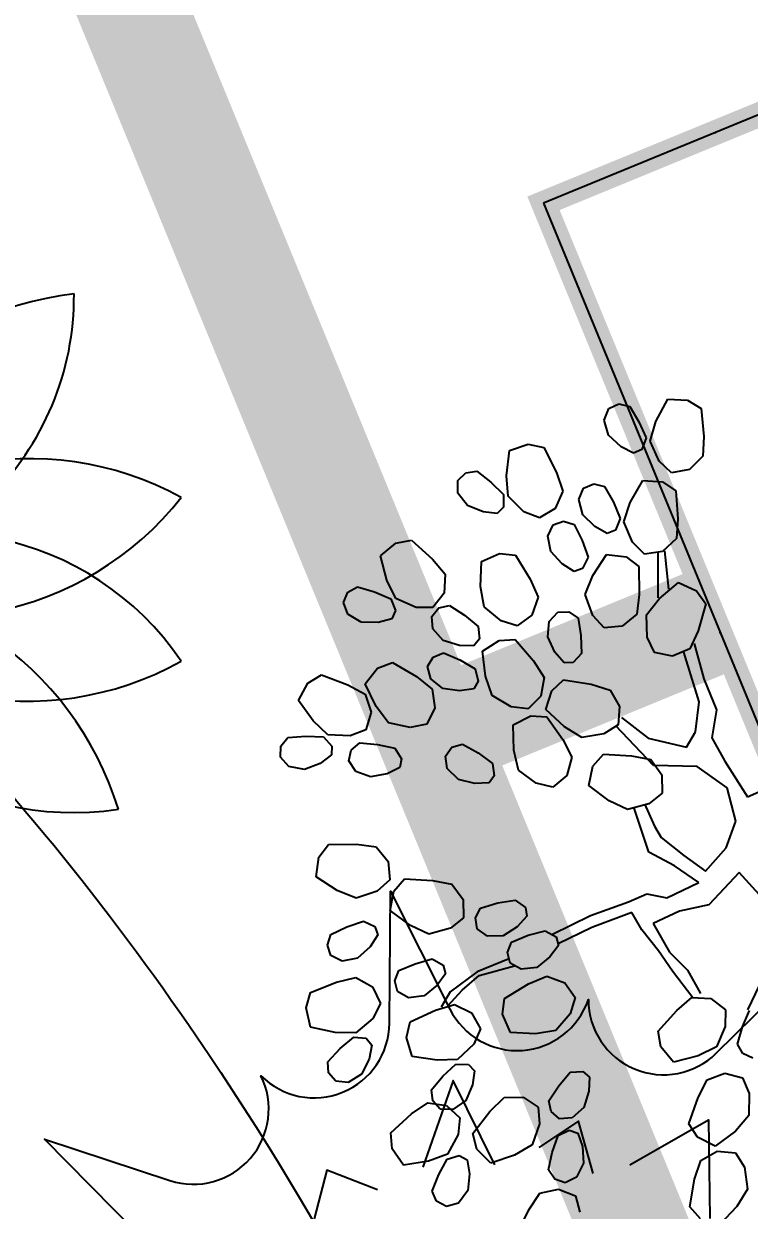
# Model space of a CAD drawing. Extents: x -809667 to 586099, y 3084146 to 3634412.
# Drawn here: x 381305.531 to 381306.702, y 3084292.09 to 3084294.005 of the extents above; entities that cross this region are included whole.
import ezdxf
from ezdxf.enums import TextEntityAlignment as Align

# ---------------------------------------------------------------- set-up
doc = ezdxf.new("R2010")
doc.units = 0
doc.header["$LTSCALE"] = 0.5
doc.header["$PDSIZE"] = 0.2
doc.layers.get('0').update_dxf_attribs({"linetype": 'CONTINUOUS'})
for name, color, linetype in [('EQUIP-箱柜', 3, 'CONTINUOUS'), ('WIRE-动力', 2, 'CONTINUOUS'), ('文字', 7, 'CONTINUOUS'), ('树', 3, 'CONTINUOUS')]:
    doc.layers.add(name, color=color, linetype=linetype)
doc.styles.add('_TEL_ATTDEF', font='GBENOR', dxfattribs={"width": 0.8, "height": 3, "bigfont": 'GBCBIG'})
doc.styles.add('_TEL_DIM', font='SIMPLEX', dxfattribs={"width": 0.8, "height": 3.5, "bigfont": 'HZTXT'})

# ---------------------------------------------------------------- blocks, each defined once
blk = doc.blocks.new('A$C46A015EA')
at = {"layer": '树', "color": 0, "linetype": 'Continuous'}
for centre, radius, start, end in [((1.328277448570589, 4.095682536164531), 1.968514888644214, 227.5643602907298, 31.33046456801844), ((4.10133335077262, 3.626104526469135), 1.849611997301696, 126.1690521173099, 303.0485962889937), ((0.7978068925440311, 3.475199742155382), 1.995497206930466, 251.8162878149976, 53.74900404286834), ((3.771432636640384, 4.187796968661132), 2.005270993495187, 153.4395561018976, 313.5860668524238), ((2.089858674022253, 4.410660966124851), 1.899156486097546, 199.3600989547724, 10.49098676751998), ((4.644434998219367, 2.796240558862337), 2.077176582558313, 109.3184193429251, 262.8778000874186), ((0.7959835630026646, 2.582084672991186), 1.783040529042607, 359.7909620154177, 92.47149036351864), ((2.814427170102135, 4.681847163214115), 2.119382897440742, 188.639863531958, 263.6225893936008), ((0.7621837543701986, 1.898581264584209), 1.938863646239947, 297.0245178559516, 103.8489218625483), ((1.256922007392859, 1.359988239419181), 1.795991241955179, 310.7788533622169, 134.4148965425371), ((3.956529017450521, 1.20375618012622), 1.944081171975762, 51.98022659403217, 218.2570771471492), ((3.546157464734279, 0.814868837580434), 2.008848372434114, 38.87775571698307, 198.6815735561641), ((2.129937340272591, 0.326289453136269), 2.293681266655, 10.26666077489544, 147.1518390480889)]:
    blk.add_arc(centre, radius, start, end, dxfattribs=at)
blk = doc.blocks.new('紫薇')
at = {"color": 0}
for p, q in [((-76.82613555435091, 470.3658027416095), (-70.17897964641452, 482.3090796833858)), ((-70.17897964641452, 482.3090796833858), (-58.56272962223738, 485.6141877742484)), ((-58.56272962223738, 485.6141877742484), (-47.2853436646983, 481.2838832689449)), ((-47.2853436646983, 481.2838832689449), (-39.67039743904024, 463.3465304756537)), ((-21.42326032742858, 460.999291148968), (-5.144238645210862, 483.2220633896068)), ((-5.144238645210862, 483.2220633896068), (16.08761179354042, 479.2110519045964)), ((16.08761179354042, 479.2110519045964), (29.34938311949372, 467.9063562611118)), ((-74.51915320940316, 453.4312045825645), (-76.82613555435091, 470.3658027416095)), ((29.34938311949372, 467.9063562611118), (27.99392400309443, 437.3647050680593)), ((101.1993571445346, 461.4550648862496), (111.7120546940714, 470.1906092865393)), ((111.7120546940714, 470.1906092865393), (123.7378280051053, 469.0762572819367)), ((123.7378280051053, 469.0762572819367), (132.6893908167258, 460.9645068934187)), ((-183.8517322102562, 452.2471866318956), (-162.6046768249944, 456.1768588395789)), ((-162.6046768249944, 456.1768588395789), (-146.1547162607312, 450.4262484600767)), ((-62.91916915681213, 439.1406891262159), (-74.51915320940316, 453.4312045825645)), ((-39.67039743904024, 463.3465304756537), (-34.37870237790048, 444.7481514839455)), ((-30.7325297370553, 440.7595801567659), (-21.42326032742858, 460.999291148968)), ((97.23307165876031, 444.8306442396715), (101.1993571445346, 461.4550648862496)), ((132.6893908167258, 460.9645068934187), (133.310397490859, 441.4875876819715)), ((-191.0036765793338, 425.6444077426568), (-183.8517322102562, 452.2471866318956)), ((-146.1547162607312, 450.4262484600767), (-136.3857272807509, 421.4573585735634)), ((-34.37870237790048, 444.7481514839455), (-41.02585940342396, 432.8048784742132)), ((-24.11791147012264, 417.5116083836183), (-30.7325297370553, 440.7595801567659)), ((102.8874050360173, 427.31473786477), (97.23307165876031, 444.8306442396715)), ((133.310397490859, 441.4875876819715), (131.5262467656285, 422.2335350187495)), ((149.4774254681543, 432.7072259811684), (172.6849523801357, 447.5486830389127)), ((172.6849523801357, 447.5486830389127), (191.0341188209131, 436.1386971874163)), ((-246.0488934116438, 414.3645927300677), (-244.1650143852457, 427.9025964802131)), ((-244.1650143852457, 427.9025964802131), (-234.5271265814081, 435.1807915037498)), ((-234.5271265814081, 435.1807915037498), (-222.4469909407198, 435.2167645031586)), ((-222.4469909407198, 435.2167645031586), (-208.8665458466858, 421.2415170157328)), ((-50.31885999254882, 430.1607918394729), (-62.91916915681213, 439.1406891262159)), ((-41.02585940342396, 432.8048784742132), (-50.31885999254882, 430.1607918394729)), ((27.99392400309443, 437.3647050680593), (23.99261562619358, 416.1222386313602)), ((111.3929303539917, 414.3894763467833), (102.8874050360173, 427.31473786477)), ((133.4853633455932, 417.1971535412595), (149.4774254681543, 432.7072259811684)), ((191.0341188209131, 436.1386971874163), (199.3166252048686, 420.8066780688241)), ((-237.7802139855921, 399.4069283762947), (-246.0488934116438, 414.3645927300677)), ((-208.8665458466858, 421.2415170157328), (-197.2136777406558, 405.8106258353218)), ((-192.3728848574683, 403.4085433175787), (-191.0036765793338, 425.6444077426568)), ((-136.3857272807509, 421.4573585735634), (-132.4431722536683, 400.2039092322811)), ((-12.51792853605002, 403.2210968574509), (-24.11791147012264, 417.5116083836183)), ((23.99261562619358, 416.1222386313602), (7.390999815426767, 403.8596742236987)), ((121.0135495932773, 413.4979946883395), (111.3929303539917, 414.3894763467833)), ((131.5262467656285, 422.2335350187495), (121.0135495932773, 413.4979946883395)), ((131.2551751285791, 393.1295897485688), (133.4853633455932, 417.1971535412595)), ((199.3166252048686, 420.8066780688241), (187.0197802558541, 392.8170848013833)), ((-197.2136777406558, 405.8106258353218), (-199.0975592294708, 392.2726253448054)), ((-177.8068009559065, 384.1199309723452), (-192.3728848574683, 403.4085433175787)), ((7.390999815426767, 403.8596742236987), (-12.51792853605002, 403.2210968574509)), ((34.47020547743887, 399.6066592065617), (45.22697879001498, 408.0398302366957)), ((45.22697879001498, 408.0398302366957), (57.21621464099735, 406.5840734420344)), ((57.21621464099735, 406.5840734420344), (65.93356820382178, 398.2211362784728)), ((-221.8012213809416, 390.2718171356246), (-237.7802139855921, 399.4069283762947)), ((-206.8078699456528, 386.4500689702109), (-221.8012213809416, 390.2718171356246)), ((-199.0975592294708, 392.2726253448054), (-206.8078699456528, 386.4500689702109)), ((-132.4431722536683, 400.2039092322811), (-143.493968761526, 382.772213104181)), ((-105.2900863587856, 369.4774580737576), (-90.96337145101279, 393.006236047484)), ((-90.96337145101279, 393.006236047484), (-69.46700935531408, 390.8185196937993)), ((-69.46700935531408, 390.8185196937993), (-55.29041409119964, 380.6846720045432)), ((-14.49844749178737, 381.6149998893961), (-3.304517260752618, 389.4586260756478)), ((-3.304517260752618, 389.4586260756478), (8.589294435456395, 387.361426169984)), ((30.0329425772652, 383.1017059991136), (34.47020547743887, 399.6066592065617)), ((65.93356820382178, 398.2211362784728), (66.00065600778908, 378.7344349035993)), ((136.9095088820904, 375.613687443547), (131.2551751285791, 393.1295897485688)), ((187.0197802558541, 392.8170848013833), (175.615007343702, 374.454514070414)), ((-161.8278108146042, 374.9848229931667), (-177.8068009559065, 384.1199309723452)), ((-143.493968761526, 382.772213104181), (-161.8278108146042, 374.9848229931667)), ((-55.29041409119964, 380.6846720045432), (-54.03914132341743, 350.1385749811307)), ((-19.81524376478046, 365.3720180271193), (-14.49844749178737, 381.6149998893961)), ((8.589294435456395, 387.361426169984), (16.84518652409315, 378.5426271026954)), ((16.84518652409315, 378.5426271026954), (15.86619715858251, 359.080417281948)), ((35.18706845212728, 365.4321432290599), (30.0329425772652, 383.1017059991136)), ((66.00065600778908, 378.7344349035993), (63.66989379748702, 359.538881114684)), ((81.91155225690454, 369.4980435194448), (105.5315966336057, 383.6737853558734)), ((105.5315966336057, 383.6737853558734), (123.5489974981174, 371.7468011481687)), ((155.7047124383971, 369.0172086553648), (136.9095088820904, 375.613687443547)), ((-339.3020910555497, 358.8073815116659), (-320.9093632884324, 370.1470134044066)), ((-320.9093632884324, 370.1470134044066), (-303.4928718125448, 370.727140086703)), ((-303.4928718125448, 370.727140086703), (-283.9187908293679, 347.2434206074104)), ((-173.3748178826645, 354.7665502494201), (-167.7692581275478, 367.2326741693541)), ((-167.7692581275478, 367.2326741693541), (-156.4767930861562, 371.5153412586078)), ((-156.4767930861562, 371.5153412586078), (-144.8715091599151, 368.1614843541756)), ((-144.8715091599151, 368.1614843541756), (-135.7561841830611, 350.9380444576964)), ((-112.8413196848705, 348.5182769531384), (-105.2900863587856, 369.4774580737576)), ((-15.61699080653489, 347.45127211418), (-19.81524376478046, 365.3720180271193)), ((43.32173170894384, 352.2703196471557), (35.18706845212728, 365.4321432290599)), ((65.48505007382482, 354.4488434074447), (81.91155225690454, 369.4980435194448)), ((123.5489974981174, 371.7468011481687), (131.3923153551295, 356.1855323286727)), ((175.615007343702, 374.454514070414), (155.7047124383971, 369.0172086553648)), ((-336.3610483948141, 331.4174486706033), (-339.3020910555497, 358.8073815116659)), ((-169.6335848467425, 338.0900410888717), (-173.3748178826645, 354.7665502494201)), ((-135.7561841830611, 350.9380444576964), (-128.8993529807776, 332.8580664815381)), ((-54.03914132341743, 350.1385749811307), (-56.21628547739238, 328.6324620740488)), ((15.86619715858251, 359.080417281948), (12.50844241119921, 340.0376438284293)), ((52.91312097758055, 351.1057141413912), (43.32173170894384, 352.2703196471557)), ((63.66989379748702, 359.538881114684), (52.91312097758055, 351.1057141413912)), ((62.57159755751491, 330.4544032001868), (65.48505007382482, 354.4488434074447)), ((131.3923153551295, 356.1855323286727), (118.3047832641751, 328.5568112088367)), ((-283.9187908293679, 347.2434206074104), (-272.5648363009095, 328.8493844652548)), ((-268.6222744490951, 311.4477989887819), (-266.8709667399526, 338.9394536176696)), ((-266.8709667399526, 338.9394536176696), (-246.8202009098604, 346.9921845709905)), ((-246.8202009098604, 346.9921845709905), (-229.5580153660849, 344.607300392352)), ((-229.5580153660849, 344.607300392352), (-214.2545892521739, 318.1415701722726)), ((-156.858377774246, 324.8396619902924), (-169.6335848467425, 338.0900410888717)), ((-104.2702814061195, 325.9183063944802), (-112.8413196848705, 348.5182769531384)), ((-8.200537050142884, 333.8717816965654), (-15.61699080653489, 347.45127211418)), ((12.50844241119921, 340.0376438284293), (1.314512889832258, 332.1940216692165)), ((-386.7482714392245, 314.3190567130223), (-380.3903960091993, 324.5873781023547)), ((-380.3903960091993, 324.5873781023547), (-369.1389999436215, 328.9847702505067)), ((-369.1389999436215, 328.9847702505067), (-351.4271703427657, 320.8590626837686)), ((-329.6052763769403, 310.1885075187311), (-336.3610483948141, 331.4174486706033)), ((-272.5648363009095, 328.8493844652548), (-276.57234220393, 308.6028037695214)), ((-198.4661686588079, 321.8442666204646), (-188.0069261863828, 327.8829130781814)), ((-188.0069261863828, 327.8829130781814), (-176.0139311570674, 326.4341062000021)), ((-176.0139311570674, 326.4341062000021), (-164.2538131903857, 310.8959062816575)), ((-143.5388867715374, 316.9658125033602), (-156.858377774246, 324.8396619902924)), ((-128.8993529807776, 332.8580664815381), (-134.5049141841009, 320.3919463837519)), ((-91.49507578276098, 312.6679311161861), (-104.2702814061195, 325.9183063944802)), ((-56.21628547739238, 328.6324620740488), (-71.71291931346059, 315.0002035247162)), ((1.314512889832258, 332.1940216692165), (-8.200537050142884, 333.8717816965654)), ((7.087705814279616, 320.0177932968363), (31.43460488505661, 332.9052545903251)), ((31.43460488505661, 332.9052545903251), (48.78583101835102, 320.0283513208851)), ((67.72572392597795, 312.7848444869742), (62.57159755751491, 330.4544032001868)), ((118.3047832641751, 328.5568112088367), (106.3826288459823, 310.5258632833138)), ((-383.6144452830777, 301.0147085757926), (-386.7482714392245, 314.3190567130223)), ((-351.4271703427657, 320.8590626837686), (-334.9869135990739, 310.6796866720542)), ((-334.9869135990739, 310.6796866720542), (-331.8530909176916, 297.3753406861797)), ((-265.5683423643932, 289.3801326686516), (-268.6222744490951, 311.4477989887819)), ((-214.2545892521739, 318.1415701722726), (-206.1879656529054, 298.0870835715905)), ((-201.9994309814647, 308.6403807112947), (-198.4661686588079, 321.8442666204646)), ((-164.2538131903857, 310.8959062816575), (-154.5855437256396, 294.149972348474)), ((-134.5049141841009, 320.3919463837519), (-143.5388867715374, 316.9658125033602)), ((-71.71291931346059, 315.0002035247162), (-91.49507578276098, 312.6679311161861)), ((-10.12290578149259, 305.8720078309998), (7.087705814279616, 320.0177932968363)), ((48.78583101835102, 320.0283513208851), (55.78256525378674, 304.0685132155195)), ((86.3258146038279, 305.656742640771), (67.72572392597795, 312.7848444869742)), ((106.3826288459823, 310.5258632833138), (86.3258146038279, 305.656742640771)), ((-370.5007997509092, 290.0540934810415), (-383.6144452830777, 301.0147085757926)), ((-309.0549571858719, 297.464288582094), (-329.6052763769403, 310.1885075187311)), ((-276.57234220393, 308.6028037695214), (-290.855010997504, 294.7183311013505)), ((-206.1879656529054, 298.0870835715905), (-213.5743270264938, 278.8146732645109)), ((-195.6315457364544, 292.7799639487639), (-201.9994309814647, 308.6403807112947)), ((-148.4023359529674, 281.669319187291), (-138.0354296527803, 307.1915723523125)), ((-138.0354296527803, 307.1915723523125), (-116.4665054176003, 308.4804453300312)), ((-116.4665054176003, 308.4804453300312), (-100.8479098500684, 300.751914110966)), ((-100.8479098500684, 300.751914110966), (-94.71290218830109, 270.8020992884412)), ((-68.4871411640197, 285.7778774937615), (-58.61885228008032, 299.7320760348812)), ((-58.61885228008032, 299.7320760348812), (-45.61028755735606, 303.927763058804)), ((-45.61028755735606, 303.927763058804), (-34.86304506659508, 298.4179733181372)), ((-34.86304506659508, 298.4179733181372), (-29.57332575693727, 287.5575018385425)), ((-14.32009886112064, 282.0685430252925), (-10.12290578149259, 305.8720078309998)), ((55.78256525378674, 304.0685132155195), (41.23088390100747, 277.1821170868352)), ((57.57177859265357, 263.8888908075169), (81.74245021026582, 307.3671524031088)), ((72.0741807455197, 266.3043487975374), (88.99365128669888, 304.9516914514825)), ((-352.3008500877768, 287.3081338508055), (-370.5007997509092, 290.0540934810415)), ((-336.939391573891, 289.1606830721721), (-352.3008500877768, 287.3081338508055)), ((-331.8530909176916, 297.3753406861797), (-336.939391573891, 289.1606830721721)), ((-315.5890937345102, 283.2056930316612), (-303.7545101335272, 285.6292445855215)), ((-290.855010997504, 294.7183311013505), (-309.0549571858719, 297.464288582094)), ((-303.7545101335272, 285.6292445855215), (-287.679159084335, 274.6147486837581)), ((-247.476334867999, 273.3520126538351), (-265.5683423643932, 289.3801326686516)), ((-180.8962639570236, 281.7504611080512), (-195.6315457364544, 292.7799639487639)), ((-154.5855437256396, 294.149972348474), (-158.1188080925494, 280.9460899783298)), ((-69.75763739272952, 267.4158432567492), (-68.4871411640197, 285.7778774937615)), ((-29.57332575693727, 287.5575018385425), (-36.24540842138231, 269.2485055746511)), ((-323.59782031551, 274.1657094759867), (-315.5890937345102, 283.2056930316612)), ((-322.7680003270507, 260.5224714251235), (-323.59782031551, 274.1657094759867)), ((-287.679159084335, 274.6147486837581), (-273.2055518645793, 261.7922515878454)), ((-230.0066956402734, 267.5563221024349), (-247.476334867999, 273.3520126538351)), ((-213.5743270264938, 278.8146732645109), (-230.0066956402734, 267.5563221024349)), ((-166.4862025836483, 276.1151725174859), (-180.8962639570236, 281.7504611080512)), ((-158.1188080925494, 280.9460899783298), (-166.4862025836483, 276.1151725174859)), ((-152.4936937009916, 259.7702509472147), (-148.4023359529674, 281.669319187291)), ((-10.12184519320726, 264.1478011356667), (-14.32009886112064, 282.0685430252925)), ((41.23088390100747, 277.1821170868352), (28.35807629674673, 259.8171041766182)), ((-311.7053427565843, 247.4947935873643), (-322.7680003270507, 260.5224714251235)), ((-273.2055518645793, 261.7922515878454), (-272.3757349345833, 248.1490162471309)), ((-140.4083578921854, 238.8378352997825), (-152.4936937009916, 259.7702509472147)), ((-94.71290218830109, 270.8020992884412), (-93.41202977951616, 249.2252464136109)), ((-66.67330093495548, 252.2536133779213), (-69.75763739272952, 267.4158432567492)), ((-36.24540842138231, 269.2485055746511), (-45.06694355700165, 252.0414647022262)), ((8.068818562664092, 256.0315851913765), (-10.12184519320726, 264.1478011356667)), ((28.35807629674673, 259.8171041766182), (8.068818562664092, 256.0315851913765)), ((37.05740179214627, 253.8841225961223), (57.67293766606599, 262.3285336820409)), ((57.67293766606599, 262.3285336820409), (84.73681822419167, 267.4670667489991)), ((84.73681822419167, 267.4670667489991), (97.52164419554174, 250.0478844745085)), ((-294.2357004685327, 241.6991003258154), (-311.7053427565843, 247.4947935873643)), ((-272.3757349345833, 248.1490162471309), (-278.7827165927738, 240.9170289607719)), ((-93.41202977951616, 249.2252464136109), (-106.5212182225659, 233.2836871491745)), ((-58.07550641521811, 247.8457813160494), (-66.67330093495548, 252.2536133779213)), ((-45.06694355700165, 252.0414647022262), (-58.07550641521811, 247.8457813160494)), ((26.03048380464315, 232.3753233244643), (37.05740179214627, 253.8841225961223)), ((97.52164419554174, 250.0478844745085), (99.50328829605132, 232.7347735771909)), ((-278.7827165927738, 240.9170289607719), (-294.2357004685327, 241.6991003258154)), ((-125.6730781560764, 227.8083359980956), (-140.4083578921854, 238.8378352997825)), ((-106.5212182225659, 233.2836871491745), (-125.6730781560764, 227.8083359980956)), ((-93.41371097508818, 232.5288500888273), (-76.48136852309108, 236.6478914050385)), ((-76.48136852309108, 236.6478914050385), (-52.53031011484563, 217.6485090991482)), ((-234.3636265955865, 214.3517522634938), (-229.5332393599674, 227.1382257761434)), ((-229.5332393599674, 227.1382257761434), (-218.5247161881998, 232.1054605925456)), ((-218.5247161881998, 232.1054605925456), (-206.7355716275051, 229.4697364708409)), ((-206.7355716275051, 229.4697364708409), (-196.5809974335134, 212.8378197373822)), ((-161.2672714358196, 196.2742251371965), (-148.4106848333031, 220.6374419583008)), ((-148.4106848333031, 220.6374419583008), (-126.8206111220643, 219.7723388960585)), ((-109.1079939492047, 217.6772788548842), (-93.41371097508818, 232.5288500888273)), ((24.75998944044113, 214.0132927233353), (26.03048380464315, 232.3753233244643)), ((99.50328829605132, 232.7347735771909), (77.6731929378584, 211.3320479663089)), ((-229.6065723448992, 197.9361128518358), (-234.3636265955865, 214.3517522634938)), ((-196.5809974335134, 212.8378197373822), (-188.6281283535063, 195.2124513396993)), ((-126.8206111220643, 219.7723388960585), (-112.0491410754621, 210.5271025570109)), ((-112.0491410754621, 210.5271025570109), (-108.9266582122073, 180.1152655901387)), ((-100.6441168058664, 191.4623797191307), (-109.1079939492047, 217.6772788548842)), ((-52.53031011484563, 217.6485090991482), (-37.6644503492862, 201.9558655200526)), ((39.75019639823586, 200.8958652121946), (24.75998944044113, 214.0132927233353)), ((77.6731929378584, 211.3320479663089), (60.25386064685881, 198.5328405061737)), ((-416.6619458459318, 181.7057877657935), (-403.6075854990631, 198.923899221234)), ((-403.6075854990631, 198.923899221234), (-387.5767567930743, 205.7564136413857)), ((-387.5767567930743, 205.7564136413857), (-360.841171907261, 190.9294710131362)), ((-216.042697337456, 185.4942578142509), (-229.6065723448992, 197.9361128518358)), ((-188.6281283535063, 195.2124513396993), (-193.4585172701627, 182.4259815523401)), ((-167.5187413757667, 174.8913459675387), (-161.2672714358196, 196.2742251371965)), ((-37.6644503492862, 201.9558655200526), (-37.45963453687727, 181.3174987277016)), ((60.25386064685881, 198.5328405061737), (39.75019639823586, 200.8958652121946)), ((40.65231213904917, 143.1159439021721), (52.73764590360224, 198.6714984113351)), ((67.24004805646837, 201.0869564032182), (57.57177859265357, 162.4396137474105)), ((-404.0251202629879, 157.2278631767258), (-416.6619458459318, 181.7057877657935)), ((-360.841171907261, 190.9294710131362), (-343.6092323521152, 177.8790645739064)), ((-202.2653363468125, 178.4521934567019), (-216.042697337456, 185.4942578142509)), ((-193.4585172701627, 182.4259815523401), (-202.2653363468125, 178.4521934567019)), ((-89.70182894542813, 172.0568461166695), (-100.6441168058664, 191.4623797191307)), ((-37.45963453687727, 181.3174987277016), (-48.61132253613323, 164.8125581359491)), ((-343.6092323521152, 177.8790645739064), (-340.0322117703035, 157.5520122265443)), ((-157.5776558648795, 152.8596373340115), (-167.5187413757667, 174.8913459675387)), ((-108.9266582122073, 180.1152655901387), (-109.7806109068915, 158.5161078805104)), ((-66.98882718756795, 163.7899895468727), (-89.70182894542813, 172.0568461166695)), ((-41.52796809002757, 169.6859906809404), (-27.02556593716145, 135.8695669686422)), ((-390.0567723950371, 139.8729314329103), (-404.0251202629879, 157.2278631767258)), ((-340.0322117703035, 157.5520122265443), (-348.3347537415102, 139.4456319706514)), ((-109.7806109068915, 158.5161078805104), (-124.411923575215, 143.9590194681659)), ((-48.61132253613323, 164.8125581359491), (-66.98882718756795, 163.7899895468727)), ((-36.69383540190756, 106.8840592382476), (-51.19623755477369, 164.8550717392936)), ((57.57177859265357, 162.4396137474105), (52.73764590360224, 126.2077290834859)), ((-144.0137825384736, 140.4177860198542), (-157.5776558648795, 152.8596373340115)), ((-124.411923575215, 143.9590194681659), (-144.0137825384736, 140.4177860198542)), ((-94.64350673276931, 138.9528410220519), (-78.2054289681837, 144.737330772914)), ((-78.2054289681837, 144.737330772914), (-52.48166116606444, 128.2171159749851)), ((21.31577321048826, 116.5458941617981), (40.65231213904917, 143.1159439021721)), ((-366.2976523935795, 135.4315821779892), (-390.0567723950371, 139.8729314329103)), ((-348.3347537415102, 139.4456319706514), (-366.2976523935795, 135.4315821779892)), ((-350.4078992996365, 126.5133296707645), (-334.0146821532398, 132.4237572262064)), ((-334.0146821532398, 132.4237572262064), (-308.1649331897497, 116.1013736566529)), ((-108.7810623226687, 122.6124246204272), (-94.64350673276931, 138.9528410220519)), ((-27.02556593716145, 135.8695669686422), (4.396306755952537, 106.8840592382476)), ((-442.6139540327713, 110.7991854036227), (-433.7108609257266, 118.9641045248136)), ((-433.7108609257266, 118.9641045248136), (-414.2597275506705, 117.7853587111458)), ((-414.2597275506705, 117.7853587111458), (-395.2524299426004, 114.2322790054604)), ((-364.4196800515056, 110.0649350276217), (-350.4078992996365, 126.5133296707645)), ((-97.7490830309689, 97.3705232301727), (-108.7810623226687, 122.6124246204272)), ((-52.48166116606444, 128.2171159749851), (-36.12719046883285, 114.0826143110171)), ((4.396306755952537, 106.8840592382476), (21.31577321048826, 116.5458941617981)), ((52.73764590360224, 126.2077290834859), (33.40111106261611, 102.0531402947381)), ((-444.8331507826224, 98.92753135133535), (-442.6139540327713, 110.7991854036227)), ((-395.2524299426004, 114.2322790054604), (-387.5241432087496, 102.9584131715819)), ((-353.1943770702928, 84.9084105072543), (-364.4196800515056, 110.0649350276217)), ((-308.1649331897497, 116.1013736566529), (-291.7025080909953, 102.0927545623854)), ((4.396306755952537, 82.729467487894), (-36.69383540190756, 106.8840592382476)), ((-36.12719046883285, 114.0826143110171), (-33.86847469303757, 93.56719726789743)), ((-437.104860031046, 87.65366476494819), (-444.8331507826224, 98.92753135133535)), ((-389.2995007168502, 93.46108934748918), (-402.9544162172824, 86.18443977553397)), ((-387.5241432087496, 102.9584131715819), (-389.2995007168502, 93.46108934748918)), ((-291.7025080909953, 102.0927545623854), (-289.2864706246182, 81.59526943881065)), ((-84.92900266405195, 79.15092012379318), (-97.7490830309689, 97.3705232301727)), ((-33.86847469303757, 93.56719726789743), (-43.32138605695218, 76.03392387460917)), ((33.40111106261611, 102.0531402947381), (33.40111106261611, 73.06763256434351)), ((-420.9173188870773, 82.17039073538035), (-437.104860031046, 87.65366476494819)), ((-402.9544162172824, 86.18443977553397), (-420.9173188870773, 82.17039073538035)), ((-340.2348986128345, 66.78769539762288), (-353.1943770702928, 84.9084105072543)), ((-289.2864706246182, 81.59526943881065), (-298.6045937659219, 63.98999209795147)), ((-87.452242936939, 27.17391297686845), (-77.7839734731242, 77.89855150599033)), ((-61.5057538067922, 73.18662809487432), (-84.92900266405195, 79.15092012379318)), ((21.31577321048826, 46.49758578557521), (4.396306755952537, 82.729467487894)), ((-496.477165334858, 62.51432237122208), (-483.9970516460016, 74.67645559739321)), ((-483.9970516460016, 74.67645559739321), (-453.7107517430559, 70.5087505793199)), ((-453.7107517430559, 70.5087505793199), (-432.9280960829929, 64.56450354959816)), ((-316.7665827842429, 61.00327506195754), (-340.2348986128345, 66.78769539762288)), ((-65.69863970763981, 75.48309055436403), (-68.11570400837809, 48.91304377559572)), ((-43.32138605695218, 76.03392387460917), (-61.5057538067922, 73.18662809487432)), ((33.40111106261611, 73.06763256434351), (35.81817536335438, 27.17391297686845)), ((-502.4300945606083, 41.74313271138817), (-496.477165334858, 62.51432237122208)), ((-432.9280960829929, 64.56450354959816), (-422.2496454669163, 46.90226060431451)), ((-298.6045937659219, 63.98999209795147), (-316.7665827842429, 61.00327506195754)), ((-291.5106467744336, 46.09207812976092), (-287.37996932026, 57.44102116022259)), ((-287.37996932026, 57.44102116022259), (-277.2615270121023, 64.04011930990964)), ((-277.2615270121023, 64.04011930990964), (-258.2649916084483, 59.69642572384328)), ((-258.2649916084483, 59.69642572384328), (-240.094588666223, 53.08293990883976)), ((-240.094588666223, 53.08293990883976), (-234.3139342134818, 40.6970406351611)), ((-481.804159373045, 23.48309572879225), (-502.4300945606083, 41.74313271138817)), ((-422.2496454669163, 46.90226060431451), (-423.4507563170046, 27.01933974493295)), ((-400.7111201584339, 28.98241615574807), (-397.8208347819746, 40.70876488741487)), ((-397.8208347819746, 40.70876488741487), (-388.4681119872257, 48.35451844427735)), ((-388.4681119872257, 48.35451844427735), (-369.1154040629044, 46.07225480955094)), ((-369.1154040629044, 46.07225480955094), (-350.3407498132437, 41.4447181513533)), ((-350.3407498132437, 41.4447181513533), (-343.2656558081508, 29.74986836407334)), ((-285.7299884809181, 33.7061774590984), (-291.5106467744336, 46.09207812976092)), ((-234.3139342134818, 40.6970406351611), (-237.6184763787314, 31.61788565386087)), ((-68.11570400837809, 48.91304377559572), (-68.11570400837809, 34.42028991039842)), ((11.6475078323856, 10.26570112165064), (21.31577321048826, 46.49758578557521)), ((-423.4507563170046, 27.01933974493295), (-438.7506184345111, 16.78740234766155)), ((-393.6360221849754, 17.2875653905794), (-400.7111201584339, 28.98241615574807)), ((-343.2656558081508, 29.74986836407334), (-345.5778842512518, 20.3687888039276)), ((-270.657025994733, 25.64959106873721), (-285.7299884809181, 33.7061774590984)), ((-252.279517502524, 26.67215826082975), (-270.657025994733, 25.64959106873721)), ((-237.6184763787314, 31.61788565386087), (-252.279517502524, 26.67215826082975)), ((-70.53277239669114, 0.6038632364943624), (-87.452242936939, 27.17391297686845)), ((-68.11570400837809, 34.42028991039842), (-56.03037024382502, 5.434782178141177)), ((35.81817536335438, 27.17391297686845), (59.98884698003531, 24.75845498684794)), ((-462.5097384359688, 12.34605309274048), (-481.804159373045, 23.48309572879225)), ((-438.7506184345111, 16.78740234766155), (-462.5097384359688, 12.34605309274048)), ((-377.7862616097555, 10.8932028664276), (-393.6360221849754, 17.2875653905794)), ((-359.6242686240003, 13.87991892267019), (-377.7862616097555, 10.8932028664276)), ((-345.5778842512518, 20.3687888039276), (-359.6242686240003, 13.87991892267019)), ((-275.4668412618339, 7.583025715313852), (-266.0557377580553, 15.15680297557265)), ((-266.0557377580553, 15.15680297557265), (-246.721108189784, 12.72613830212504)), ((-504.3884730013087, -0.3970384830608964), (-485.8250191956758, 5.530373609624803)), ((-485.8250191956758, 5.530373609624803), (-466.8177215885371, 9.083453313447535)), ((-466.8177215885371, 9.083453313447535), (-455.5387187488377, 1.36266568209976)), ((-455.5387187488377, 1.36266568209976), (-453.7633612407371, -8.134658141992986)), ((-350.912550078705, 0.6038632364943624), (-367.8320206198841, -9.057971687056124)), ((-314.6565446965396, 5.434782178141177), (-350.912550078705, 0.6038632364943624)), ((-338.8272163132206, -4.227052743546665), (-314.6565446965396, 0.6038632364943624)), ((-278.400539313443, 0.6038632364943624), (-314.6565446965396, 5.434782178141177)), ((-314.6565446965396, 0.6038632364943624), (-275.9834709260613, -9.057971687056124)), ((-278.4470026325434, -4.120804526843131), (-275.4668412618339, 7.583025715313852)), ((-246.721108189784, 12.72613830212504), (-227.982507519424, 7.95470427442342)), ((-227.982507519424, 7.95470427442342), (-220.997341118753, -3.794079366140068)), ((-222.8079950027168, 0.6038632364943624), (-176.8837242433801, -1.811594753526151)), ((-56.03037024382502, -28.38164153229445), (-70.53277239669114, 0.6038632364943624)), ((-56.03037024382502, 5.434782178141177), (-43.94503647834063, -21.13526460062712)), ((-11.6475078323856, -10.26570112165064), (11.6475078323856, 10.26570112165064)), ((-509.740851091221, -11.22676700633019), (-504.3884730013087, -0.3970384830608964)), ((-507.5216543423012, -23.09842105861753), (-509.740851091221, -11.22676700633019)), ((-453.7633612407371, -8.134658141992986), (-463.8675617240369, -19.85265621636063)), ((-416.7767438646406, -19.31827289890498), (-405.0079836035147, -6.466541334055364)), ((-405.0079836035147, -6.466541334055364), (-374.5337777538225, -8.906316884793341)), ((-374.5337777538225, -8.906316884793341), (-353.4468943523243, -13.6598626608029)), ((-360.5808195434511, -11.47342967707664), (-338.8272163132206, -4.227052743546665)), ((-271.4618322700262, -15.86958917696029), (-278.4470026325434, -4.120804526843131)), ((-220.997341118753, -3.794079366140068), (-223.3814703617245, -13.15714413393289)), ((-181.7178569315001, -13.88888766709715), (-222.8079950027168, -11.47342967707664)), ((-176.8837242433801, -1.811594753526151), (-133.3765177838504, -9.057971687056124)), ((-133.3765177838504, -9.057971687056124), (-111.6229104679078, -11.47342967707664)), ((-111.6229104679078, -11.47342967707664), (-94.70344401337206, -25.96618354227394)), ((-43.94503647834063, -21.13526460062712), (-11.6475078323856, -10.26570112165064)), ((-496.2426474858075, -30.81920793931931), (-507.5216543423012, -23.09842105861753)), ((-463.8675617240369, -19.85265621636063), (-479.1674278592691, -30.08459436614066)), ((-421.5396094266325, -40.39420224633068), (-416.7767438646406, -19.31827289890498)), ((-353.4468943523243, -13.6598626608029), (-341.7819431144744, -30.68669577967376)), ((-255.6615937631577, -22.38535816315562), (-271.4618322700262, -15.86958917696029)), ((-237.4772220524028, -19.53806339111179), (-255.6615937631577, -22.38535816315562)), ((-223.3814703617245, -13.15714413393289), (-237.4772220524028, -19.53806339111179)), ((-135.7935820845887, -21.13526460062712), (-181.7178569315001, -13.88888766709715)), ((-135.7935820845887, -42.8743953993544), (-135.7935820845887, -21.13526460062712)), ((-479.1674278592691, -30.08459436614066), (-496.2426474858075, -30.81920793931931)), ((-341.7819431144744, -30.68669577967376), (-341.8511510668322, -50.60574242752045)), ((-313.0313962437212, -48.68119016941637), (-302.7081381222233, -34.64192152675241)), ((-302.7081381222233, -34.64192152675241), (-272.1479953834787, -33.80084918159992)), ((-272.1479953834787, -33.80084918159992), (-250.6730492627248, -36.26652112882584)), ((-250.6730492627248, -36.26652112882584), (-237.2500647883862, -51.94477425795048)), ((-94.70344401337206, -25.96618354227394), (-56.03037024382502, -28.38164153229445)), ((-399.9092773897573, -57.45254005957395), (-421.5396094266325, -40.39420224633068)), ((-341.8511510668322, -50.60574242752045), (-356.5447970665991, -61.6906461706385)), ((-315.5075085312128, -70.14624442439526), (-313.0313962437212, -48.68119016941637)), ((-130.9594493964687, -71.859903129749), (-135.7935820845887, -42.8743953993544)), ((-121.2911799317226, -42.8743953993544), (-121.2911799317226, -79.10628006327897)), ((-89.86930723767728, -45.2898563509807), (-121.2911799317226, -42.8743953993544)), ((-58.44743863120675, -54.95169127453119), (-89.86930723767728, -45.2898563509807)), ((-12.52316378429532, -40.45893740747124), (-58.44743863120675, -54.95169127453119)), ((-5.271962707862258, -71.859903129749), (-12.52316378429532, -40.45893740747124)), ((-380.0131128951907, -67.4750665044412), (-399.9092773897573, -57.45254005957395)), ((-356.5447970665991, -61.6906461706385), (-380.0131128951907, -67.4750665044412)), ((-237.2500647883862, -51.94477425795048), (-235.1835821010172, -71.75645915511996)), ((-421.0999644296244, -82.57756373751909), (-402.9033717894927, -75.60475601162761)), ((-402.9033717894927, -75.60475601162761), (-384.128717539832, -70.97721935156733)), ((-384.128717539832, -70.97721935156733), (-372.429165231064, -78.04453443642706)), ((-292.1731901261955, -84.78754687588662), (-315.5075085312128, -70.14624442439526)), ((-235.1835821010172, -71.75645915511996), (-248.6042729988694, -84.35262442845851)), ((-128.5423810081556, -98.42995287012309), (-130.9594493964687, -71.859903129749)), ((-425.8282303381711, -93.69396930094808), (-421.0999644296244, -82.57756373751909)), ((-370.1169367879629, -87.42561399657279), (-379.5388642754406, -99.6989032337442)), ((-372.429165231064, -78.04453443642706), (-370.1169367879629, -87.42561399657279)), ((-271.3172747567296, -92.61948099825531), (-292.1731901261955, -84.78754687588662)), ((-248.6042729988694, -84.35262442845851), (-271.3172747567296, -92.61948099825531)), ((-121.2911799317226, -79.10628006327897), (-114.0399788552895, -105.6763298036531)), ((-490.0288763958961, -117.5410236520693), (-482.7849862324074, -101.6918351063505)), ((-482.7849862324074, -101.6918351063505), (-453.0383039368317, -94.63743085507303)), ((-453.0383039368317, -94.63743085507303), (-431.511744979769, -92.67271497752517)), ((-431.511744979769, -92.67271497752517), (-415.1740482570603, -105.2847647396848)), ((-422.9379449617118, -105.4203180307522), (-425.8282303381711, -93.69396930094808)), ((-379.5388642754406, -99.6989032337442), (-394.2325142426416, -110.783807954751)), ((-123.7082483200356, -134.6618375340477), (-128.5423810081556, -98.42995287012309)), ((-411.2383886855096, -112.4876321377233), (-422.9379449617118, -105.4203180307522)), ((-415.1740482570603, -105.2847647396848), (-409.1115113096312, -124.2589275641367)), ((-394.2325142426416, -110.783807954751), (-411.2383886855096, -112.4876321377233)), ((-114.0399788552895, -105.6763298036531), (-114.0399788552895, -134.6618375340477)), ((-488.0763984220102, -139.060027253814), (-490.0288763958961, -117.5410236520693)), ((-409.1115113096312, -124.2589275641367), (-419.6820057341829, -139.3268727241084)), ((-377.1062859753147, -134.2254259726033), (-356.2256951332092, -128.6349183795974)), ((-356.2256951332092, -128.6349183795974), (-337.9841298740357, -138.2904572216794)), ((-462.2470004698262, -148.6360574541613), (-488.0763984220102, -139.060027253814)), ((-419.6820057341829, -139.3268727241084), (-440.2323249252513, -152.0510916626081)), ((-405.2236754046753, -146.2271816181019), (-377.1062859753147, -134.2254259726033)), ((-337.9841298740357, -138.2904572216794), (-328.7885679295287, -155.9600596399978)), ((-298.0382739156485, -146.6343872165307), (-279.8678709724918, -140.0209013996646)), ((-279.8678709724918, -140.0209013996646), (-267.4781301636249, -145.7933176541701)), ((-174.4872801117599, -147.9372370271012), (-145.5327491955832, -138.1257709646598)), ((-145.5327491955832, -138.1257709646598), (-124.2851051120088, -134.1520485365763)), ((-124.2851051120088, -134.1520485365763), (-106.8372199404985, -145.1772667383775)), ((-77.7839734731242, -175.7246381798759), (-29.4426343254745, -141.9082144675776)), ((-440.2323249252513, -152.0510916626081), (-462.2470004698262, -148.6360574541613)), ((-409.6718976320699, -163.0760403713211), (-405.2236754046753, -146.2271816181019)), ((-315.3825367167592, -155.5176624665037), (-298.0382739156485, -146.6343872165307)), ((-264.1735879983753, -154.8724726336077), (-272.2255447916687, -168.0850552013144)), ((-267.4781301636249, -145.7933176541701), (-264.1735879983753, -154.8724726336077)), ((-180.2137577626854, -164.3956141052768), (-174.4872801117599, -147.9372370271012)), ((-106.8372199404985, -145.1772667383775), (-99.02294864319265, -163.4996675988659)), ((-474.679746276699, -179.0620145248249), (-459.511069342494, -166.82897437457)), ((-459.511069342494, -166.82897437457), (-443.0708125997335, -156.6495983628556)), ((-443.0708125997335, -156.6495983628556), (-429.7643854878843, -159.7745726415887)), ((-424.6780848316848, -167.9892302555963), (-429.866942034103, -182.5659962641075)), ((-429.7643854878843, -159.7745726415887), (-424.6780848316848, -167.9892302555963)), ((-404.0947329038754, -183.9512630002573), (-409.6718976320699, -163.0760403713211)), ((-328.7885679295287, -155.9600596399978), (-336.6477336892858, -172.6037322310731)), ((-318.891894695349, -167.0768742775545), (-315.3825367167592, -155.5176624665037)), ((-314.7612172411755, -178.4258173080161), (-318.891894695349, -167.0768742775545)), ((-272.2255447916687, -168.0850552013144), (-285.6462395293638, -180.6812218716368)), ((-176.2529275175184, -185.636883133091), (-180.2137577626854, -164.3956141052768)), ((-99.02294864319265, -163.4996675988659), (-108.1346110077575, -179.4920386755839)), ((-475.7585410308093, -191.0939376065508), (-474.679746276699, -179.0620145248249)), ((-336.6477336892858, -172.6037322310731), (-354.73974118568, -188.6318522458896)), ((-302.3714725924656, -184.1982321636751), (-314.7612172411755, -178.4258173080161)), ((-285.6462395293638, -180.6812218716368), (-302.3714725924656, -184.1982321636751)), ((-108.1346110077575, -179.4920386755839), (-127.40183907561, -194.0863967994228)), ((-92.03513111919165, -188.8670642087236), (-76.62134736124426, -177.191576722078)), ((-469.4006656007841, -201.3622589940205), (-475.7585410308093, -191.0939376065508)), ((-429.866942034103, -182.5659962641075), (-440.4374399334192, -197.6339435754344)), ((-377.0146202072501, -189.0035544866696), (-404.0947329038754, -183.9512630002573)), ((-354.73974118568, -188.6318522458896), (-377.0146202072501, -189.0035544866696)), ((-339.8081310642883, -206.4679655665532), (-325.3345238436013, -193.6454684706405)), ((-325.3345238436013, -193.6454684706405), (-311.6907396707684, -194.4662121357396)), ((-149.6396877504885, -192.7498025065288), (-176.2529275175184, -185.636883133091)), ((-127.40183907561, -194.0863967994228), (-149.6396877504885, -192.7498025065288)), ((-105.9904456427321, -202.4679916696623), (-92.03513111919165, -188.8670642087236)), ((-456.0942350141704, -204.4872311213985), (-469.4006656007841, -201.3622589940205)), ((-440.4374399334192, -197.6339435754344), (-456.0942350141704, -204.4872311213985)), ((-352.679988338612, -221.0984584363177), (-339.8081310642883, -206.4679655665532)), ((-311.6907396707684, -194.4662121357396), (-305.2837580135092, -201.6981994239613)), ((-305.2837580135092, -201.6981994239613), (-307.9227785738185, -216.9442453635857)), ((-105.9367551989853, -214.5480615580454), (-105.9904456427321, -202.4679916696623)), ((-307.9227785738185, -216.9442453635857), (-315.7819473929703, -233.587920662947)), ((-98.64443247206509, -224.1752643389627), (-105.9367551989853, -214.5480615580454)), ((-351.7006086232141, -233.1388814551756), (-352.679988338612, -221.0984584363177)), ((-194.7000264683738, -252.442737412639), (-171.8302298244089, -232.1547575136647)), ((-171.8302298244089, -232.1547575136647), (-153.7945633046329, -220.2397425221279)), ((-153.7945633046329, -220.2397425221279), (-133.4341737851501, -223.6218531066552)), ((-133.4341737851501, -223.6218531066552), (-119.1164506264031, -237.4701747624204)), ((-392.7535832868889, -248.3887426694855), (-373.3904021009803, -238.7804096499458)), ((-373.3904021009803, -238.7804096499458), (-353.5999557450414, -244.6389390239492)), ((-353.5999557450414, -244.6389390239492), (-341.0925502087921, -260.1417779857293)), ((-343.6918820422143, -242.1788650108501), (-351.7006086232141, -233.1388814551756)), ((-330.0480948099867, -242.9996059658006), (-343.6918820422143, -242.1788650108501)), ((-315.7819473929703, -233.587920662947), (-330.0480948099867, -242.9996059658006)), ((-119.1164506264031, -237.4701747624204), (-121.3006373448297, -255.7460509976372)), ((-417.9431936983019, -265.7125198049471), (-392.7535832868889, -248.3887426694855)), ((-193.5838330537081, -269.8331035552546), (-194.7000264683738, -252.442737412639)), ((-121.3006373448297, -255.7460509976372), (-133.3859731527045, -276.6784666432068)), ((-341.0925502087921, -260.1417779857293), (-345.5060730949044, -278.0107214199379)), ((-181.6831741966307, -287.8679033862427), (-193.5838330537081, -269.8331035552546)), ((-154.3968014419079, -284.0847810180858), (-181.6831741966307, -287.8679033862427)), ((-133.3859731527045, -276.6784666432068), (-154.3968014419079, -284.0847810180858)), ((-218.9091561418027, -308.1430281596258), (-203.0183495832607, -293.4891851162538)), ((-203.0183495832607, -293.4891851162538), (-182.3790930695832, -293.5614620922133)), ((-182.3790930695832, -293.5614620922133), (-166.0253536514938, -304.9337273100391)), ((-238.2283740844578, -331.8368574203923), (-218.9091561418027, -308.1430281596258)), ((-166.0253536514938, -304.9337273100391), (-165.2495990097523, -323.3233039369807)), ((-165.2495990097523, -323.3233039369807), (-173.820637287572, -345.9232744956389)), ((-234.3370241736993, -348.8229728722945), (-238.2283740844578, -331.8368574203923)), ((-173.820637287572, -345.9232744956389), (-193.3713244935498, -356.6040529208258)), ((-193.3713244935498, -356.6040529208258), (-219.6974903820083, -364.715226852335))]:
    blk.add_line(p, q, dxfattribs=at)
blk = doc.blocks.new('红枫')
at = {"color": 0}
blk.add_lwpolyline([(-932.888941121505, -1143.030862649277), (-1305.971380545789, -1370.842183775948), (-1078.289537704394, -997.6415045154554, 0.6654953421080538), (-1347.510492718996, -625.4887257212104, 0.6654953421080538), (-1420.329338352413, -171.9746365138599), (-1845.225391214931, -69.2524436564454), (-1420.337285138698, 33.64491236719368, 0.6654953421080538), (-1347.553494543799, 487.1646288211195, 0.6654953421080538), (-1078.361306248823, 859.338216205193), (-1306.071995326162, 1232.521295454979), (-932.9719481144411, 1004.738812788084, 0.6654953421080538), (-560.8191693196377, 1273.959767802684, 0.6654953421080538), (-107.3050801167574, 1346.778613437218)], format="xyb", dxfattribs=at)
blk.add_lwpolyline([(-932.888941121505, -1143.030862649277), (-1305.971380545789, -1370.842183775948), (-1078.289537704394, -997.6415045154554, 0.6654953421080538), (-1347.510492718996, -625.4887257212104, 0.6654953421080538), (-1420.329338352413, -171.9746365138599), (-1845.225391214931, -69.2524436564454), (-1420.337285138698, 33.64491236719368, 0.6654953421080538), (-1347.553494543799, 487.1646288211195, 0.6654953421080538), (-1078.361306248823, 859.338216205193), (-1306.071995326162, 1232.521295454979), (-932.9719481144411, 1004.738812788084, 0.6654953421080538), (-560.8191693196377, 1273.959767802684, 0.6654953421080538), (-107.3050801167574, 1346.778613437218)], format="xyb", dxfattribs=at)
for points in [[(-783.3724290704658, 496.6465223169616), (-869.0157172084164, 784.4972705415166), (-549.7998061187873, 714.4795224385998)], [(-783.3724290704658, 372.1705268895912), (-962.4447588155354, 364.3907819117157), (-907.9444845447624, 216.5755298952299)], [(-884.5872241434017, 60.98053290422104), (-1188.231609361649, -9.037215203166852), (-931.3017449466815, -172.4119680059412)], [(-892.3729776103364, -335.7867208042444), (-993.5877726821536, -483.6019619913113), (-845.6584568081735, -561.3994659004074)]]:
    blk.add_lwpolyline(points, dxfattribs=at)
blk = doc.blocks.new('123213')
at = {"layer": '文字', "color": 8, "linetype": 'Continuous'}
for points, knots in [([(381894.090195988, 3087161.425254229), (381894.1217235032, 3087161.125072325), (381894.1529876424, 3087160.827586748), (381894.2570511435, 3087159.953055318), (381894.3406477291, 3087159.393808639), (381894.55732799, 3087158.499706046), (381894.6740308084, 3087158.14348704), (381894.9692578315, 3087157.510115524), (381895.1475792085, 3087157.23491361), (381895.4947440979, 3087156.865569029), (381895.6382910782, 3087156.744183498), (381895.9790915607, 3087156.507677595), (381896.1726512795, 3087156.395136113), (381896.7928706534, 3087156.069809067), (381897.2632646118, 3087155.866807532), (381898.0150058319, 3087155.484868266), (381898.2970835106, 3087155.328274877), (381898.7803570366, 3087154.994096638), (381898.9872620281, 3087154.823610977), (381899.3536237179, 3087154.451721625), (381899.5160306524, 3087154.250898874), (381900.0784596552, 3087153.427508488), (381900.3458262482, 3087152.731830916), (381900.7485934366, 3087151.296064511), (381900.8838512029, 3087150.552473277), (381901.1520098283, 3087149.113416181), (381901.2851224179, 3087148.417926298), (381901.5761132941, 3087147.441648757), (381901.7017268581, 3087147.107615341), (381902.0204429383, 3087146.480208185), (381902.2200469086, 3087146.203395503), (381902.7123308633, 3087145.708397085), (381903.0019561498, 3087145.492849985), (381903.9688300911, 3087144.941043774), (381904.7595368872, 3087144.678094801), (381906.5316506597, 3087144.286755202), (381907.5107844189, 3087144.157284276), (381908.7934841361, 3087144.011306564), (381909.070994898, 3087143.981021391), (381909.3494181403, 3087143.950638829), (381909.3535309199, 3087143.950190028), (381909.3576438985, 3087143.949741205), (381909.3617568772, 3087143.949292382), (381910.0186459617, 3087143.87761032), (381910.6755350462, 3087143.805928257), (381911.3324241307, 3087143.734246195)], [0, 0, 0, 0, 0.8099036432257772, 0.8099036432257772, 2.429710929677332, 2.429710929677332, 3.668370011875484, 3.668370011875484, 4.926642271919691, 4.926642271919691, 5.673721875148093, 5.673721875148093, 6.420801478376495, 6.420801478376495, 7.887994829765267, 7.887994829765267, 8.767826541488324, 8.767826541488324, 9.468061201558202, 9.468061201558202, 10.16829586162808, 10.16829586162808, 12.19741982035138, 12.19741982035138, 14.22654377907468, 14.22654377907468, 16.25566773779797, 16.25566773779797, 17.46119650358358, 17.46119650358358, 18.83630656972571, 18.83630656972571, 20.21141663586784, 20.21141663586784, 22.84411724529091, 22.84411724529091, 25.47681785471398, 25.47681785471398, 26.19649025920629, 26.19649025920629, 26.19649025920629, 26.20712103096386, 26.20712103096386, 26.20712103096386, 27.90497519629911, 27.90497519629911, 27.90497519629911, 27.90497519629911]), ([(381893.4934781254, 3087161.362582124), (381893.6974987275, 3087159.420047425), (381894.0535035876, 3087156.030311148), (381900.9532976385, 3087154.465179479), (381899.5150673593, 3087144.420227901), (381906.1116213403, 3087143.700397233), (381909.2843303317, 3087143.354179629), (381909.2843304996, 3087143.354179611), (381909.2843306675, 3087143.354179592), (381909.2843308354, 3087143.354179574), (381909.9559766959, 3087143.280887159), (381910.6276225563, 3087143.207594743), (381911.2992684168, 3087143.134302328)], [0, 0, 0, 0, 5.241041887431616, 9.145642296605885, 17.99563365419748, 26.1964975208899, 26.1964975208899, 26.1964975208899, 26.1964979549167, 26.1964979549167, 26.1964979549167, 27.93257795706718, 27.93257795706718, 27.93257795706718, 27.93257795706718])]:
    blk.add_open_spline(points, degree=3, knots=knots, dxfattribs=at)
for name, p, xscale, yscale, zscale, rotation in [('A$C46A015EA', (381898.3522301135, 3087155.46171301), 0.2560000000000001, 0.2560000000000001, 0.2560000000000001, 268.002463306846), ('紫薇', (381900.5226287967, 3087154.365985784), 0.00148055020779717, 0.00148055020779717, 0.00148055020779717, 29.3674748453732), ('红枫', (381900.210046056, 3087153.405785706), 0.0004876369982957843, 0.0004876369982957843, 0.04876370063039211, 283.1089006423777)]:
    blk.add_blockref(name, p, dxfattribs=dict(at, xscale=xscale, yscale=yscale, zscale=zscale, rotation=rotation))
blk = doc.blocks.new('$equip$00002708')
for p, q in [((-0.75, 0.5999999999994543), (-0.75, 0)), ((0.75, 0.5999999999994543), (-0.75, 0.5999999999994543)), ((0.75, 0), (0.75, 0.5999999999994543)), ((-0.75, 0), (0.75, 0))]:
    blk.add_line(p, q)
at = {"const_width": 0.04}
blk.add_lwpolyline([(-0.75, 0.5999999999994543), (-0.75, 0), (0.75, 0), (0.75, 0.5999999999994543), (-0.75, 0.5999999999994543), (-0.75, 0)], dxfattribs=at)
for p in [(0, 0.5999999999994543), (-0.75, 0.3000000000001819), (0.75, 0.3000000000001819), (0, 0)]:
    blk.add_point(p)
at = {"color": 7, "style": '_TEL_DIM'}
blk.add_attdef('$TEXT$', text='', height=0.4, dxfattribs=at).set_placement((1.818989403545856e-12, 0.2999999999992724), align=Align.MIDDLE_CENTER)
at = {"color": 7, "style": '_TEL_DIM', "flags": 1}
for tag in ['REMARK', 'A']:
    blk.add_attdef(tag, text='', height=0.4, dxfattribs=at).set_placement((0, 0), align=Align.MIDDLE_CENTER)

msp = doc.modelspace()

# ---------------------------------------------------------------- linework, layer by layer
at = {"layer": 'WIRE-动力', "linetype": 'Continuous', "const_width": 0.175}
for points in [[(381309.8466232308, 3084283.963098729), (381299.5317261177, 3084309.044310003)], [(381306.6523962882, 3084293.045878011), (381306.1895273009, 3084292.855518545)]]:
    msp.add_lwpolyline(points, dxfattribs=at)

# ---------------------------------------------------------------- block references
at = {"layer": 'EQUIP-箱柜', "linetype": 'Continuous'}
ref = msp.add_blockref('$equip$00002708', (381307.210474955, 3084293.250004984), dxfattribs=dict(at, rotation=112.3554018016226))
ref.add_attrib('$TEXT$', 'AC', dxfattribs={"layer": '0', "color": 7, "height": 0.4000000000000001, "rotation": 22.35540180162262, "style": '_TEL_ATTDEF'}).set_placement((381306.933022243, 3084293.135899802), align=Align.MIDDLE_CENTER)
at = {"layer": '文字', "color": 8}
msp.add_blockref('123213', (-593.8496636126656, -2861.669633126352), dxfattribs=at)

doc.saveas('drawing.dxf')
